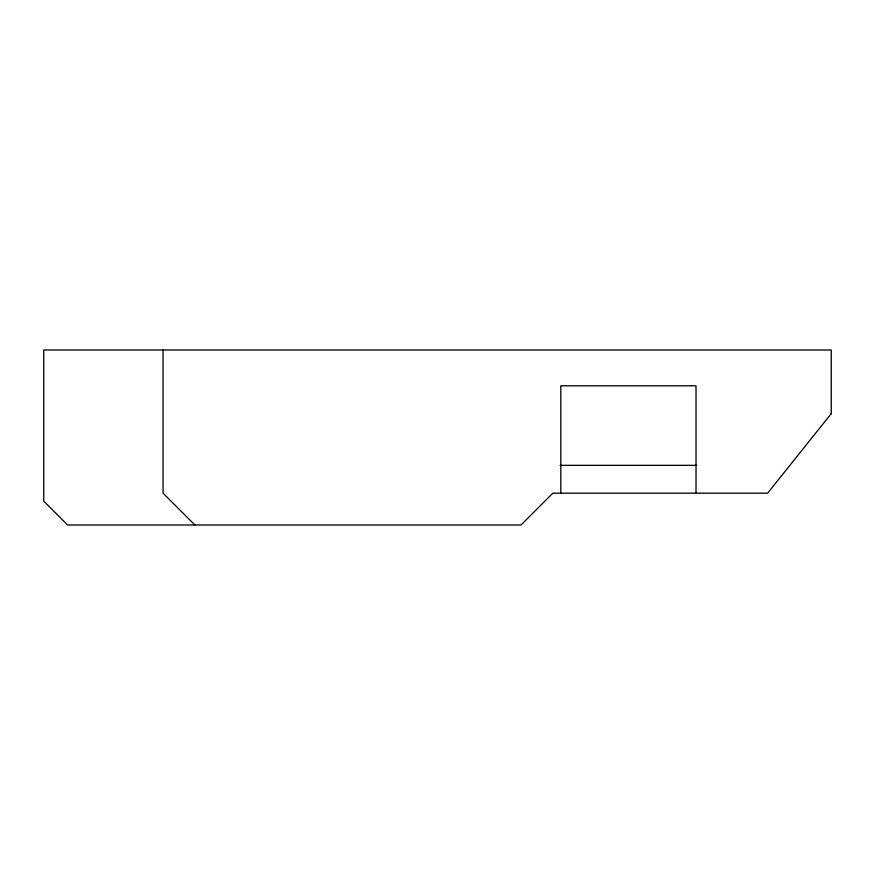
<?xml version="1.0" encoding="UTF-8"?>
<svg xmlns="http://www.w3.org/2000/svg" width="875" height="875" viewBox="0 0 875 875"><rect width="100%" height="100%" fill="white"/><g stroke="black" fill="none" stroke-linecap="round" stroke-linejoin="round"><path stroke-width="1.31" d="M560.131 465.336L696.631 465.336M194.884 525L163.067 493.183L163.067 350M696.019 493.183L696.019 385.798L560.798 385.798L560.798 493.183M831.25 413.634L767.616 493.183L552.836 493.183L521.019 525L67.616 525L43.75 501.134L43.75 350L831.25 350L831.25 413.634"/></g></svg>
